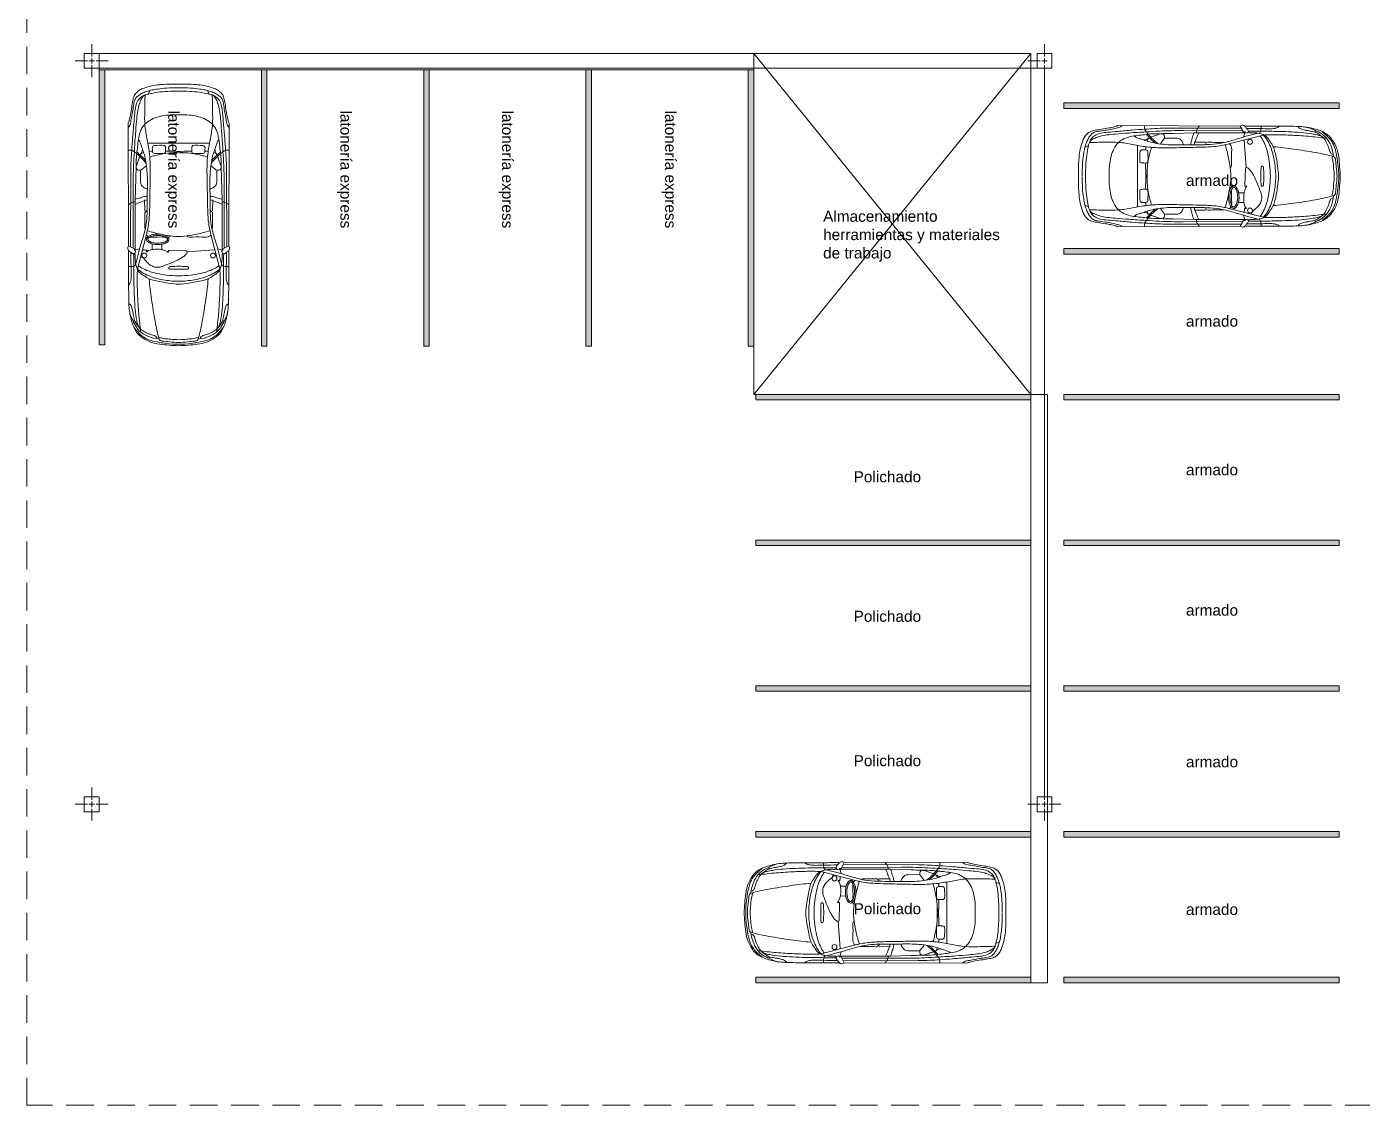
# Model space of a CAD drawing. Header units: millimetres. Extents: x 1010 to 1494, y -119 to 564.
# Drawn here: x 1337.44 to 1361.72, y 465.96 to 485.57 of the extents above; entities that cross this region are included whole.
import ezdxf

# ---------------------------------------------------------------- set-up
doc = ezdxf.new("R2010")
doc.units = ezdxf.units.MM
doc.linetypes.add('HIDDEN', pattern=[0.375, 0.25, -0.125])
doc.layers.get('0').update_dxf_attribs({"lineweight": 9})
for name, color, linetype, lineweight in [('10', 7, 'Continuous', 9), ('20', 6, 'Continuous', 9), ('80', 1, 'Continuous', 9), ('Estructura', 170, 'Continuous', 9), ('SAGTA Autos', 7, 'Continuous', 9)]:
    doc.layers.add(name, color=color, linetype=linetype, lineweight=lineweight)
doc.styles.add('Arial', font='arial.ttf')

# ---------------------------------------------------------------- blocks, each defined once
blk = doc.blocks.new('audi a4 planta')
at = {"layer": 'SAGTA Autos'}
for p, q in [((-1.246, 0.706), (-0.654, 0.552)), ((-0.926, 0.745), (-0.939, 0.759)), ((-0.939, 0.759), (-0.904, 0.759)), ((-0.926, 0.745), (-0.06, 0.745)), ((-0.904, 0.675), (-0.926, 0.745)), ((-0.904, 0.759), (-0.849, 0.859)), ((-0.882, 0.778), (0.131, 0.782)), ((-0.864, 0.826), (0.421, 0.822)), ((-0.849, 0.859), (1.253, 0.867)), ((-0.06, 0.745), (0.298, 0.734)), ((-0.92, 0.616), (-0.953, 0.147)), ((-0.252, 0.581), (-0.063, 0.584)), ((0.443, 0.653), (0.244, 0.652)), ((0.911, 0.528), (0.911, -0.03)), ((1.751, 0.525), (1.813, 0.497)), ((-0.938, 0.133), (-0.931, -0.154)), ((0.911, -0.528), (0.911, 0.03)), ((-0.824, -0.288), (-0.914, -0.286)), ((-0.818, -0.453), (-0.914, -0.453)), ((-1.246, -0.706), (-0.654, -0.552)), ((-0.904, -0.675), (-0.926, -0.745)), ((-0.252, -0.581), (-0.063, -0.584)), ((0.443, -0.653), (0.244, -0.652)), ((1.751, -0.525), (1.813, -0.497)), ((-0.926, -0.745), (-0.939, -0.759)), ((-0.939, -0.759), (-0.904, -0.759)), ((-0.926, -0.745), (-0.06, -0.745)), ((-0.904, -0.759), (-0.849, -0.859)), ((-0.882, -0.778), (0.131, -0.782)), ((-0.864, -0.826), (0.421, -0.822)), ((-0.849, -0.859), (1.253, -0.867)), ((-0.06, -0.745), (0.298, -0.734))]:
    blk.add_line(p, q, dxfattribs=at)
for centre in [(-1.017, 0.589), (-1.017, -0.589)]:
    blk.add_ellipse(centre, major_axis=(0, 0.0429), ratio=0.983266, start_param=4.712389, end_param=10.995574, dxfattribs=at)
for points, knots in [([(-2.564, 0), (-2.564, 0.054), (-2.548, 0.215), (-2.538, 0.436), (-2.443, 0.603), (-2.375, 0.696), (-2.29, 0.75), (-2.194, 0.793), (-2.081, 0.821), (-2.002, 0.842), (-1.959, 0.842)], [0, 0, 0, 0, 0.16039, 0.479033, 0.632967, 0.722015, 0.817474, 0.927562, 1.03733, 1.167094, 1.167094, 1.167094, 1.167094]), ([(-2.253, 0.764), (-2.281, 0.74), (-2.334, 0.696), (-2.415, 0.613), (-2.479, 0.488), (-2.504, 0.346), (-2.531, 0.181), (-2.539, 0.071), (-2.539, 0)], [0, 0, 0, 0, 0.1095129, 0.2035347, 0.3452507, 0.5161382, 0.6275464, 0.8383798, 0.8383798, 0.8383798, 0.8383798]), ([(-1.959, 0.842), (-2.018, 0.841), (-2.115, 0.791), (-2.243, 0.737), (-2.338, 0.648), (-2.417, 0.517), (-2.442, 0.402), (-2.45, 0.335)], [0, 0, 0, 0, 0.1772572, 0.3124951, 0.4151678, 0.5597243, 0.7575412, 0.7575412, 0.7575412, 0.7575412]), ([(-2.137, 0.783), (-2.135, 0.773), (-2.137, 0.752), (-2.164, 0.743), (-2.196, 0.721), (-2.236, 0.691), (-2.292, 0.651), (-2.327, 0.579), (-2.368, 0.503), (-2.38, 0.441), (-2.394, 0.406), (-2.407, 0.381), (-2.431, 0.371), (-2.445, 0.37)], [0, 0, 0, 0, 0.0304541, 0.0502818, 0.0786089, 0.1479133, 0.1986294, 0.2831705, 0.3780326, 0.4523267, 0.4667809, 0.4902599, 0.5347198, 0.5347198, 0.5347198, 0.5347198]), ([(-1.246, 0.706), (-1.336, 0.713), (-1.528, 0.711), (-1.823, 0.699), (-2.078, 0.68), (-2.231, 0.661), (-2.281, 0.655)], [0, 0, 0, 0, 0.269375, 0.574535, 0.885339, 1.036319, 1.036319, 1.036319, 1.036319]), ([(-2.24, 0.684), (-2.219, 0.698), (-2.163, 0.712), (-2.048, 0.733), (-1.884, 0.752), (-1.678, 0.762), (-1.447, 0.769), (-1.218, 0.771), (-1.059, 0.771), (-0.99, 0.772)], [0, 0, 0, 0, 0.076148, 0.165903, 0.355672, 0.569871, 0.782325, 1.050047, 1.257936, 1.257936, 1.257936, 1.257936]), ([(-1.841, 0.853), (-1.843, 0.842), (-1.869, 0.817), (-1.921, 0.798), (-1.99, 0.782), (-2.055, 0.774), (-2.109, 0.761), (-2.135, 0.754), (-2.147, 0.751)], [0, 0, 0, 0, 0.034703, 0.0959761, 0.1659336, 0.2471559, 0.2929944, 0.3295918, 0.3295918, 0.3295918, 0.3295918]), ([(-1.959, 0.842), (-1.922, 0.85), (-1.775, 0.856), (-1.524, 0.859), (-1.219, 0.857), (-1.022, 0.86), (-0.93, 0.86)], [0, 0, 0, 0, 0.114897, 0.437061, 0.754269, 1.029686, 1.029686, 1.029686, 1.029686]), ([(-1.52, 0.856), (-1.515, 0.844), (-1.483, 0.831), (-1.425, 0.814), (-1.326, 0.812), (-1.169, 0.818), (-1.042, 0.819), (-0.962, 0.819)], [0, 0, 0, 0, 0.0364992, 0.0923739, 0.1867837, 0.3273982, 0.5667068, 0.5667068, 0.5667068, 0.5667068]), ([(-1.009, 0.744), (-1.036, 0.744), (-1.091, 0.747), (-1.171, 0.735), (-1.245, 0.718), (-1.314, 0.672), (-1.362, 0.593), (-1.421, 0.512), (-1.459, 0.367), (-1.488, 0.199), (-1.507, 0.059), (-1.507, 0)], [0, 0, 0, 0, 0.082256, 0.165174, 0.241383, 0.30939, 0.405348, 0.511507, 0.603349, 0.843635, 1.017671, 1.017671, 1.017671, 1.017671]), ([(-1.246, 0.706), (-1.267, 0.682), (-1.316, 0.621), (-1.386, 0.477), (-1.44, 0.264), (-1.458, 0.092), (-1.458, 0)], [0, 0, 0, 0, 0.0947759, 0.2311242, 0.4700259, 0.7400315, 0.7400315, 0.7400315, 0.7400315]), ([(-1.191, 0.69), (-1.207, 0.672), (-1.242, 0.617), (-1.287, 0.512), (-1.331, 0.371), (-1.353, 0.196), (-1.367, 0.069), (-1.367, 0)], [0, 0, 0, 0, 0.0708922, 0.1925846, 0.3348457, 0.5072814, 0.7109928, 0.7109928, 0.7109928, 0.7109928]), ([(-1.207, 0.859), (-1.207, 0.839), (-1.204, 0.805), (-1.2, 0.757), (-1.18, 0.74), (-1.173, 0.734)], [0, 0, 0, 0, 1.462159, 2.651105, 3.386321, 3.386321, 3.386321, 3.386321]), ([(0.972, 0.69), (0.956, 0.677), (0.921, 0.653), (0.844, 0.638), (0.76, 0.6), (0.644, 0.572), (0.509, 0.549), (0.303, 0.531), (0.063, 0.54), (-0.167, 0.537), (-0.363, 0.543), (-0.563, 0.565), (-0.832, 0.653), (-1.036, 0.706), (-1.156, 0.737)], [0, 0, 0, 0, 0.05975, 0.126928, 0.230034, 0.336675, 0.482225, 0.641324, 0.954906, 1.203173, 1.330375, 1.542773, 1.802261, 2.175545, 2.175545, 2.175545, 2.175545]), ([(-0.99, 0.772), (-0.991, 0.765), (-0.99, 0.749), (-1.004, 0.745), (-1.009, 0.744)], [0, 0, 0, 0, 0.02274132, 0.03717479, 0.03717479, 0.03717479, 0.03717479]), ([(-0.849, 0.859), (-0.856, 0.864), (-0.881, 0.88), (-0.935, 0.868), (-0.958, 0.818), (-1.002, 0.779), (-0.97, 0.737), (-0.936, 0.735), (-0.926, 0.745)], [0, 0, 0, 0, 0.024864, 0.0846267, 0.1362471, 0.1900683, 0.2245199, 0.2681841, 0.2681841, 0.2681841, 0.2681841]), ([(-0.149, 0.862), (-0.139, 0.85), (-0.117, 0.825), (-0.103, 0.784), (-0.096, 0.756), (-0.096, 0.743)], [1.808086, 1.808086, 1.808086, 1.808086, 2.918874, 4.131288, 5.10151, 5.10151, 5.10151, 5.10151]), ([(-0.14, 0.745), (-0.122, 0.716), (-0.1, 0.646), (-0.068, 0.578), (-0.062, 0.538)], [0, 0, 0, 0, 0.1000351, 0.2184418, 0.2184418, 0.2184418, 0.2184418]), ([(-0.056, 0.745), (-0.043, 0.714), (-0.027, 0.654), (-0.004, 0.585), (-0.001, 0.547), (0, 0.538)], [0, 0, 0, 0, 2.528586, 4.711885, 5.408215, 5.408215, 5.408215, 5.408215]), ([(0.131, 0.782), (0.266, 0.782), (0.477, 0.778), (0.787, 0.757), (0.964, 0.75), (1.063, 0.739)], [0, 0, 0, 0, 0.4042759, 0.6333827, 0.9326252, 0.9326252, 0.9326252, 0.9326252]), ([(0.298, 0.734), (0.357, 0.734), (0.483, 0.727), (0.628, 0.729), (0.793, 0.711), (0.935, 0.697), (1.059, 0.676), (1.1, 0.66)], [0, 0, 0, 0, 0.1783018, 0.3787173, 0.431954, 0.6762374, 0.8077184, 0.8077184, 0.8077184, 0.8077184]), ([(0.421, 0.822), (0.487, 0.822), (0.608, 0.818), (0.804, 0.804), (1.011, 0.791), (1.224, 0.77), (1.404, 0.755), (1.54, 0.743), (1.64, 0.705), (1.708, 0.646), (1.737, 0.579), (1.778, 0.432), (1.798, 0.238), (1.804, 0.063), (1.804, 0)], [0, 0, 0, 0, 0.198873, 0.363323, 0.587433, 0.823543, 1.004622, 1.129816, 1.230113, 1.320655, 1.388577, 1.443334, 1.771447, 1.958652, 1.958652, 1.958652, 1.958652]), ([(0.684, 0.672), (0.663, 0.677), (0.612, 0.689), (0.55, 0.72), (0.489, 0.732), (0.447, 0.705), (0.446, 0.672), (0.446, 0.643), (0.47, 0.627), (0.489, 0.592), (0.515, 0.57), (0.52, 0.551)], [0, 0, 0, 0, 0.0655106, 0.1550445, 0.2094604, 0.2438604, 0.287164, 0.3001388, 0.3275984, 0.3616951, 0.4200969, 0.4200969, 0.4200969, 0.4200969]), ([(0.793, 0.866), (0.791, 0.846), (0.797, 0.805), (0.76, 0.758), (0.692, 0.671), (0.623, 0.603), (0.561, 0.559)], [0, 0, 0, 0, 0.0597371, 0.1139981, 0.1672498, 0.3938869, 0.3938869, 0.3938869, 0.3938869]), ([(0.755, 0.714), (0.739, 0.695), (0.693, 0.643), (0.643, 0.594), (0.608, 0.566)], [0, 0, 0, 0, 1.868162, 5.271297, 5.271297, 5.271297, 5.271297]), ([(1.063, 0.739), (1.139, 0.736), (1.262, 0.723), (1.428, 0.71), (1.548, 0.689), (1.648, 0.649), (1.727, 0.615), (1.737, 0.574)], [0, 0, 0, 0, 0.2277977, 0.3719478, 0.4996814, 0.5863441, 0.709615, 0.709615, 0.709615, 0.709615]), ([(1.181, 0.863), (1.185, 0.857), (1.2, 0.844), (1.248, 0.825), (1.331, 0.813), (1.439, 0.79), (1.544, 0.775), (1.632, 0.765), (1.695, 0.73), (1.738, 0.676), (1.776, 0.61), (1.801, 0.534), (1.826, 0.451), (1.834, 0.394), (1.838, 0.362)], [0, 0, 0, 0, 0.0219205, 0.0572122, 0.1522539, 0.2718866, 0.3894011, 0.4710097, 0.5346344, 0.5986698, 0.6733118, 0.758696, 0.8351341, 0.9293726, 0.9293726, 0.9293726, 0.9293726]), ([(1.253, 0.867), (1.269, 0.856), (1.319, 0.845), (1.409, 0.822), (1.521, 0.807), (1.63, 0.789), (1.717, 0.771), (1.78, 0.725), (1.826, 0.667), (1.864, 0.575), (1.894, 0.463), (1.912, 0.36), (1.915, 0.302), (1.915, 0.288)], [0, 0, 0, 0, 0.056668, 0.14946, 0.28161, 0.392935, 0.481686, 0.542967, 0.622845, 0.69797, 0.833643, 0.965665, 1.00577, 1.00577, 1.00577, 1.00577]), ([(-2.45, 0.335), (-2.349, 0.365), (-2.121, 0.412), (-1.776, 0.465), (-1.534, 0.497), (-1.417, 0.505)], [0, 0, 0, 0, 0.317374, 0.69576, 1.04714, 1.04714, 1.04714, 1.04714]), ([(-0.665, 0.553), (-0.675, 0.547), (-0.693, 0.524), (-0.707, 0.472), (-0.696, 0.36), (-0.7, 0.259), (-0.701, 0.165), (-0.687, 0.149), (-0.679, 0.142)], [0, 0, 0, 0, 0.842998, 2.122875, 3.997599, 9.174838, 10.012722, 10.751336, 10.751336, 10.751336, 10.751336]), ([(-0.594, 0.534), (-0.603, 0.496), (-0.637, 0.386), (-0.673, 0.205), (-0.69, 0.06), (-0.69, -0.009)], [0, 0, 0, 0, 0.1139079, 0.3411539, 0.543502, 0.543502, 0.543502, 0.543502]), ([(-0.654, 0.552), (-0.63, 0.545), (-0.568, 0.534), (-0.469, 0.512), (-0.352, 0.504), (-0.145, 0.494), (0.141, 0.493), (0.469, 0.481), (0.752, 0.498), (0.995, 0.543), (1.225, 0.588), (1.465, 0.58), (1.632, 0.582), (1.729, 0.575), (1.737, 0.574)], [0, 0, 0, 0, 0.073325, 0.188896, 0.303039, 0.425821, 0.811242, 1.159737, 1.41058, 1.660623, 1.899627, 2.11145, 2.377727, 2.401703, 2.401703, 2.401703, 2.401703]), ([(-0.567, 0.577), (-0.524, 0.581), (-0.437, 0.578), (-0.344, 0.581), (-0.277, 0.584), (-0.258, 0.561), (-0.251, 0.547), (-0.248, 0.54)], [0, 0, 0, 0, 3.267856, 6.568708, 7.399663, 8.099385, 8.621705, 8.621705, 8.621705, 8.621705]), ([(0.244, 0.652), (0.228, 0.652), (0.188, 0.646), (0.147, 0.599), (0.126, 0.558), (0.127, 0.536)], [0, 0, 0, 0, 0.0486628, 0.1144515, 0.1777721, 0.1777721, 0.1777721, 0.1777721]), ([(0.668, 0.495), (0.677, 0.483), (0.689, 0.442), (0.708, 0.367), (0.734, 0.255), (0.747, 0.101), (0.747, -0.015), (0.748, -0.079)], [0, 0, 0, 0, 0.0451009, 0.1211996, 0.2308505, 0.385263, 0.5739042, 0.5739042, 0.5739042, 0.5739042]), ([(0.712, 0.659), (0.724, 0.655), (0.736, 0.631), (0.745, 0.609), (0.748, 0.599)], [0, 0, 0, 0, 0.983949, 1.771691, 1.771691, 1.771691, 1.771691]), ([(0.808, 0.622), (0.791, 0.623), (0.752, 0.621), (0.728, 0.652), (0.712, 0.659)], [0, 0, 0, 0, 0.0535488, 0.1060573, 0.1060573, 0.1060573, 0.1060573]), ([(1.1, 0.66), (1.123, 0.653), (1.171, 0.629), (1.253, 0.571), (1.32, 0.47), (1.361, 0.367), (1.373, 0.304), (1.377, 0.284)], [0, 0, 0, 0, 0.0720749, 0.1581284, 0.2958089, 0.4262456, 0.4842292, 0.4842292, 0.4842292, 0.4842292]), ([(-2.45, 0.335), (-2.461, 0.334), (-2.48, 0.314), (-2.487, 0.249), (-2.496, 0.144), (-2.51, 0.052), (-2.51, 0)], [0, 0, 0, 0, 0.0314754, 0.0702057, 0.1915753, 0.3439346, 0.3439346, 0.3439346, 0.3439346]), ([(-2.428, 0.34), (-2.425, 0.338), (-2.425, 0.32), (-2.431, 0.295), (-2.445, 0.238), (-2.448, 0.186), (-2.455, 0.101), (-2.461, 0.047), (-2.461, 0)], [0, 0, 0, 0, 0.0114788, 0.0403472, 0.0875838, 0.1755608, 0.1991501, 0.3369659, 0.3369659, 0.3369659, 0.3369659]), ([(0.731, 0.301), (0.731, 0.334), (0.736, 0.376), (0.734, 0.43), (0.762, 0.456), (0.8, 0.447), (0.835, 0.456), (0.858, 0.442), (0.867, 0.425), (0.875, 0.361), (0.876, 0.301), (0.871, 0.239), (0.855, 0.229), (0.832, 0.225), (0.799, 0.227), (0.767, 0.223), (0.735, 0.234), (0.733, 0.267), (0.731, 0.288), (0.731, 0.301)], [0, 0, 0, 0, 0.0969044, 0.1295913, 0.1506192, 0.1985921, 0.2360698, 0.2557908, 0.2719711, 0.2929882, 0.44406, 0.4519132, 0.4720918, 0.4918599, 0.5228758, 0.5707096, 0.5892096, 0.6145759, 0.654681, 0.654681, 0.654681, 0.654681]), ([(1.377, 0.284), (1.386, 0.238), (1.4, 0.143), (1.397, 0.048), (1.396, 0)], [0, 0, 0, 0, 0.140379, 0.2808468, 0.2808468, 0.2808468, 0.2808468]), ([(1.838, 0.362), (1.848, 0.312), (1.858, 0.192), (1.86, 0.073), (1.86, 0.005)], [0, 0, 0, 0, 0.1502861, 0.3522699, 0.3522699, 0.3522699, 0.3522699]), ([(-2.564, 0), (-2.564, -0.054), (-2.548, -0.215), (-2.538, -0.436), (-2.443, -0.603), (-2.375, -0.696), (-2.29, -0.75), (-2.194, -0.793), (-2.081, -0.821), (-2.002, -0.842), (-1.959, -0.842)], [0, 0, 0, 0, 0.16039, 0.479033, 0.632967, 0.722015, 0.817474, 0.927562, 1.03733, 1.167094, 1.167094, 1.167094, 1.167094]), ([(-2.253, -0.764), (-2.281, -0.74), (-2.334, -0.696), (-2.415, -0.613), (-2.479, -0.488), (-2.504, -0.346), (-2.531, -0.181), (-2.539, -0.071), (-2.539, 0)], [0, 0, 0, 0, 0.1095129, 0.2035347, 0.3452507, 0.5161382, 0.6275464, 0.8383798, 0.8383798, 0.8383798, 0.8383798]), ([(-2.45, -0.335), (-2.461, -0.334), (-2.48, -0.314), (-2.487, -0.249), (-2.496, -0.144), (-2.51, -0.052), (-2.51, 0)], [0, 0, 0, 0, 0.0314754, 0.0702057, 0.1915753, 0.3439346, 0.3439346, 0.3439346, 0.3439346]), ([(-2.428, -0.34), (-2.425, -0.338), (-2.425, -0.32), (-2.431, -0.295), (-2.445, -0.238), (-2.448, -0.186), (-2.455, -0.101), (-2.461, -0.047), (-2.461, 0)], [0, 0, 0, 0, 0.0114788, 0.0403472, 0.0875838, 0.1755608, 0.1991501, 0.3369659, 0.3369659, 0.3369659, 0.3369659]), ([(-1.009, -0.744), (-1.036, -0.744), (-1.091, -0.747), (-1.171, -0.735), (-1.245, -0.718), (-1.314, -0.672), (-1.362, -0.593), (-1.421, -0.512), (-1.459, -0.367), (-1.488, -0.199), (-1.507, -0.059), (-1.507, 0)], [0, 0, 0, 0, 0.082256, 0.165174, 0.241383, 0.30939, 0.405348, 0.511507, 0.603349, 0.843635, 1.017671, 1.017671, 1.017671, 1.017671]), ([(-1.246, -0.706), (-1.267, -0.682), (-1.316, -0.621), (-1.386, -0.477), (-1.44, -0.264), (-1.458, -0.092), (-1.458, 0)], [0, 0, 0, 0, 0.0947759, 0.2311242, 0.4700259, 0.7400315, 0.7400315, 0.7400315, 0.7400315]), ([(-1.191, -0.69), (-1.207, -0.672), (-1.242, -0.617), (-1.287, -0.512), (-1.331, -0.371), (-1.353, -0.196), (-1.367, -0.069), (-1.367, 0)], [0, 0, 0, 0, 0.0708922, 0.1925846, 0.3348457, 0.5072814, 0.7109928, 0.7109928, 0.7109928, 0.7109928]), ([(-1.253, 0), (-1.253, 0.029), (-1.255, 0.078), (-1.249, 0.129), (-1.25, 0.166), (-1.232, 0.172), (-1.218, 0.171), (-1.207, 0.155), (-1.205, 0.097), (-1.202, 0.044), (-1.201, 0)], [0, 0, 0, 0, 0.0857277, 0.1381048, 0.1641986, 0.1769751, 0.1890325, 0.2028129, 0.2286049, 0.3592554, 0.3592554, 0.3592554, 0.3592554]), ([(-1.253, 0), (-1.253, -0.029), (-1.255, -0.078), (-1.249, -0.129), (-1.25, -0.166), (-1.232, -0.172), (-1.218, -0.171), (-1.207, -0.155), (-1.205, -0.097), (-1.202, -0.044), (-1.201, 0)], [0, 0, 0, 0, 0.0857277, 0.1381048, 0.1641986, 0.1769751, 0.1890325, 0.2028129, 0.2286049, 0.3592554, 0.3592554, 0.3592554, 0.3592554]), ([(-0.938, 0.133), (-0.94, 0.14), (-0.961, 0.156), (-1.005, 0.122), (-1.041, 0.078), (-1.084, 0.005), (-1.133, -0.099), (-1.178, -0.215), (-1.22, -0.322), (-1.221, -0.412), (-1.184, -0.486), (-1.136, -0.543), (-1.084, -0.579), (-1.054, -0.616), (-1.039, -0.641), (-1.036, -0.651)], [0, 0, 0, 0, 0.527288, 1.647451, 3.487558, 5.099073, 7.968657, 12.238313, 14.475187, 16.613757, 18.744202, 20.639343, 22.223389, 23.452731, 24.286529, 24.286529, 24.286529, 24.286529]), ([(0.421, -0.822), (0.487, -0.822), (0.608, -0.818), (0.804, -0.804), (1.011, -0.791), (1.224, -0.77), (1.404, -0.755), (1.54, -0.743), (1.64, -0.705), (1.708, -0.646), (1.737, -0.579), (1.778, -0.432), (1.798, -0.238), (1.804, -0.063), (1.804, 0)], [0, 0, 0, 0, 0.198873, 0.363323, 0.587433, 0.823543, 1.004622, 1.129816, 1.230113, 1.320655, 1.388577, 1.443334, 1.771447, 1.958652, 1.958652, 1.958652, 1.958652]), ([(0.668, -0.495), (0.677, -0.483), (0.689, -0.442), (0.708, -0.367), (0.734, -0.255), (0.747, -0.101), (0.747, 0.015), (0.748, 0.079)], [0, 0, 0, 0, 0.0451009, 0.1211996, 0.2308505, 0.385263, 0.5739042, 0.5739042, 0.5739042, 0.5739042]), ([(0.775, 0.226), (0.775, 0.221), (0.773, 0.137), (0.769, 0.053), (0.766, -0.027)], [11.235438, 11.235438, 11.235438, 11.235438, 11.552536, 17.586883, 17.586883, 17.586883, 17.586883]), ([(0.775, -0.226), (0.775, -0.221), (0.773, -0.137), (0.769, -0.053), (0.766, 0.027)], [11.235438, 11.235438, 11.235438, 11.235438, 11.552536, 17.586883, 17.586883, 17.586883, 17.586883]), ([(1.377, -0.284), (1.386, -0.238), (1.4, -0.143), (1.397, -0.048), (1.396, 0)], [0, 0, 0, 0, 0.140379, 0.2808468, 0.2808468, 0.2808468, 0.2808468]), ([(-0.925, -0.547), (-0.929, -0.55), (-0.935, -0.555), (-0.951, -0.558), (-0.952, -0.549), (-0.951, -0.543), (-0.945, -0.536), (-0.935, -0.528), (-0.926, -0.507), (-0.915, -0.469), (-0.908, -0.4), (-0.908, -0.33), (-0.919, -0.263), (-0.941, -0.222), (-0.949, -0.189), (-0.965, -0.182), (-0.96, -0.177), (-0.954, -0.174), (-0.945, -0.174), (-0.938, -0.172), (-0.926, -0.175), (-0.931, -0.16), (-0.931, -0.154)], [0, 0, 0, 0, 0.0138597, 0.0278304, 0.0329137, 0.0379971, 0.0465756, 0.0592704, 0.0762214, 0.1105991, 0.1789801, 0.2766959, 0.3173629, 0.3800771, 0.4110544, 0.4160421, 0.4210284, 0.4277212, 0.4387433, 0.4448131, 0.4508005, 0.4694463, 0.4694463, 0.4694463, 0.4694463]), ([(-0.824, -0.288), (-0.826, -0.302), (-0.814, -0.229), (-0.797, -0.209), (-0.772, -0.173), (-0.742, -0.164), (-0.711, -0.169), (-0.69, -0.205), (-0.659, -0.251), (-0.648, -0.316), (-0.649, -0.389), (-0.658, -0.456), (-0.679, -0.511), (-0.705, -0.544), (-0.732, -0.555), (-0.753, -0.551), (-0.772, -0.544), (-0.786, -0.523), (-0.811, -0.487), (-0.826, -0.408), (-0.835, -0.376), (-0.821, -0.276), (-0.824, -0.288)], [0, 0, 0, 0, 0.03969, 0.089634, 0.13125, 0.1542862, 0.1797268, 0.2207266, 0.2680991, 0.3447665, 0.4095645, 0.4843001, 0.541515, 0.5817687, 0.6060665, 0.6262474, 0.6436722, 0.6634686, 0.6988791, 0.7758465, 0.8696394, 0.907731, 0.907731, 0.907731, 0.907731]), ([(-0.799, -0.286), (-0.798, -0.283), (-0.797, -0.278), (-0.795, -0.268), (-0.794, -0.262), (-0.79, -0.247), (-0.788, -0.24), (-0.784, -0.231), (-0.782, -0.228), (-0.778, -0.223), (-0.777, -0.221), (-0.771, -0.213), (-0.766, -0.207), (-0.76, -0.2), (-0.757, -0.197), (-0.753, -0.194), (-0.751, -0.193), (-0.747, -0.191), (-0.745, -0.191), (-0.739, -0.19), (-0.736, -0.19), (-0.731, -0.191), (-0.73, -0.192), (-0.728, -0.193), (-0.726, -0.195), (-0.721, -0.2), (-0.719, -0.203), (-0.714, -0.212), (-0.71, -0.217), (-0.705, -0.226), (-0.702, -0.231), (-0.696, -0.241), (-0.692, -0.246), (-0.687, -0.258), (-0.685, -0.264), (-0.681, -0.276), (-0.679, -0.283), (-0.676, -0.303), (-0.674, -0.317), (-0.673, -0.346), (-0.673, -0.36), (-0.675, -0.403), (-0.679, -0.432), (-0.69, -0.469), (-0.693, -0.48), (-0.7, -0.495), (-0.703, -0.5), (-0.709, -0.51), (-0.713, -0.514), (-0.719, -0.521), (-0.722, -0.523), (-0.728, -0.527), (-0.731, -0.528), (-0.735, -0.529), (-0.736, -0.529), (-0.739, -0.529), (-0.741, -0.528), (-0.746, -0.527), (-0.749, -0.526), (-0.753, -0.525), (-0.754, -0.524), (-0.756, -0.523), (-0.756, -0.523), (-0.757, -0.522), (-0.757, -0.522), (-0.759, -0.519), (-0.761, -0.517), (-0.764, -0.512), (-0.766, -0.51), (-0.769, -0.505), (-0.77, -0.503), (-0.775, -0.496), (-0.777, -0.492), (-0.781, -0.484), (-0.783, -0.48), (-0.787, -0.47), (-0.789, -0.465), (-0.793, -0.45), (-0.796, -0.439), (-0.799, -0.423), (-0.8, -0.417), (-0.802, -0.407), (-0.803, -0.402), (-0.806, -0.389), (-0.807, -0.381), (-0.806, -0.363), (-0.806, -0.357), (-0.805, -0.345), (-0.805, -0.339), (-0.803, -0.319), (-0.801, -0.303), (-0.799, -0.292), (-0.799, -0.29), (-0.799, -0.288), (-0.799, -0.288), (-0.799, -0.287), (-0.799, -0.287), (-0.799, -0.286)], [0.497033, 0.497033, 0.497033, 0.497033, 0.723444, 0.723444, 0.974636, 0.974636, 1.50964, 1.50964, 2.044645, 2.044645, 2.271061, 2.271061, 2.862376, 2.862376, 3.217654, 3.217654, 3.537253, 3.537253, 3.856852, 3.856852, 4.368613, 4.368613, 4.584627, 4.584627, 4.99269, 4.99269, 5.400753, 5.400753, 5.808816, 5.808816, 6.216879, 6.216879, 6.778716, 6.778716, 7.350371, 7.350371, 7.922025, 7.922025, 9.065335, 9.065335, 10.208644, 10.208644, 12.495263, 12.495263, 13.409896, 13.409896, 13.929088, 13.929088, 14.44828, 14.44828, 14.909885, 14.909885, 15.371489, 15.371489, 15.62524, 15.62524, 15.87899, 15.87899, 16.120875, 16.120875, 16.36276, 16.36276, 16.51635, 16.51635, 16.669941, 16.669941, 16.921521, 16.921521, 17.136676, 17.136676, 17.351831, 17.351831, 17.782142, 17.782142, 18.204974, 18.204974, 18.627807, 18.627807, 19.473473, 19.473473, 19.978923, 19.978923, 20.484372, 20.484372, 21.475119, 21.475119, 21.859144, 21.859144, 22.162884, 22.162884, 22.770362, 22.770362, 22.900493, 22.900493, 22.951221, 22.951221, 22.964298, 22.964298, 22.964298, 22.964298]), ([(-0.7, -0.188), (-0.7, -0.18), (-0.699, -0.162), (-0.687, -0.149), (-0.679, -0.142)], [9.436432, 9.436432, 9.436432, 9.436432, 10.012722, 10.751336, 10.751336, 10.751336, 10.751336]), ([(-0.594, -0.534), (-0.603, -0.496), (-0.637, -0.386), (-0.671, -0.211), (-0.69, -0.072), (-0.69, -0.009)], [0, 0, 0, 0, 0.1139079, 0.3411539, 0.5260188, 0.5260188, 0.5260188, 0.5260188]), ([(0.731, -0.301), (0.731, -0.334), (0.736, -0.376), (0.734, -0.43), (0.762, -0.456), (0.8, -0.447), (0.835, -0.456), (0.858, -0.442), (0.867, -0.425), (0.875, -0.361), (0.876, -0.301), (0.871, -0.239), (0.855, -0.229), (0.832, -0.225), (0.799, -0.227), (0.767, -0.223), (0.735, -0.234), (0.733, -0.267), (0.731, -0.288), (0.731, -0.301)], [0, 0, 0, 0, 0.0969044, 0.1295913, 0.1506192, 0.1985921, 0.2360698, 0.2557908, 0.2719711, 0.2929882, 0.44406, 0.4519132, 0.4720918, 0.4918599, 0.5228758, 0.5707096, 0.5892096, 0.6145759, 0.654681, 0.654681, 0.654681, 0.654681]), ([(1.838, -0.362), (1.848, -0.312), (1.858, -0.192), (1.86, -0.073), (1.86, -0.005)], [0, 0, 0, 0, 0.1502861, 0.3522699, 0.3522699, 0.3522699, 0.3522699]), ([(-1.959, -0.842), (-2.018, -0.841), (-2.115, -0.791), (-2.243, -0.737), (-2.338, -0.648), (-2.417, -0.517), (-2.442, -0.402), (-2.45, -0.335)], [0, 0, 0, 0, 0.1772572, 0.3124951, 0.4151678, 0.5597243, 0.7575412, 0.7575412, 0.7575412, 0.7575412]), ([(-2.45, -0.335), (-2.349, -0.365), (-2.121, -0.412), (-1.776, -0.465), (-1.534, -0.497), (-1.417, -0.505)], [0, 0, 0, 0, 0.317374, 0.69576, 1.04714, 1.04714, 1.04714, 1.04714]), ([(-2.137, -0.783), (-2.135, -0.773), (-2.137, -0.752), (-2.164, -0.743), (-2.196, -0.721), (-2.236, -0.691), (-2.292, -0.651), (-2.327, -0.579), (-2.368, -0.503), (-2.38, -0.441), (-2.394, -0.406), (-2.407, -0.381), (-2.431, -0.371), (-2.445, -0.37)], [0, 0, 0, 0, 0.0304541, 0.0502818, 0.0786089, 0.1479133, 0.1986294, 0.2831705, 0.3780326, 0.4523267, 0.4667809, 0.4902599, 0.5347198, 0.5347198, 0.5347198, 0.5347198]), ([(-0.7, -0.494), (-0.701, -0.489), (-0.706, -0.46), (-0.697, -0.372), (-0.699, -0.292), (-0.7, -0.234)], [1.749253, 1.749253, 1.749253, 1.749253, 2.122875, 3.997599, 8.307432, 8.307432, 8.307432, 8.307432]), ([(1.1, -0.66), (1.123, -0.653), (1.171, -0.629), (1.253, -0.571), (1.32, -0.47), (1.361, -0.367), (1.373, -0.304), (1.377, -0.284)], [0, 0, 0, 0, 0.0720749, 0.1581284, 0.2958089, 0.4262456, 0.4842292, 0.4842292, 0.4842292, 0.4842292]), ([(1.181, -0.863), (1.185, -0.857), (1.2, -0.844), (1.248, -0.825), (1.331, -0.813), (1.439, -0.79), (1.544, -0.775), (1.632, -0.765), (1.695, -0.73), (1.738, -0.676), (1.776, -0.61), (1.801, -0.534), (1.826, -0.451), (1.834, -0.394), (1.838, -0.362)], [0, 0, 0, 0, 0.0219205, 0.0572122, 0.1522539, 0.2718866, 0.3894011, 0.4710097, 0.5346344, 0.5986698, 0.6733118, 0.758696, 0.8351341, 0.9293726, 0.9293726, 0.9293726, 0.9293726]), ([(1.253, -0.867), (1.269, -0.856), (1.319, -0.845), (1.409, -0.822), (1.521, -0.807), (1.63, -0.789), (1.717, -0.771), (1.78, -0.725), (1.826, -0.667), (1.864, -0.575), (1.894, -0.463), (1.912, -0.36), (1.915, -0.302), (1.915, -0.288)], [0, 0, 0, 0, 0.056668, 0.14946, 0.28161, 0.392935, 0.481686, 0.542967, 0.622845, 0.69797, 0.833643, 0.965665, 1.00577, 1.00577, 1.00577, 1.00577]), ([(-1.246, -0.706), (-1.336, -0.713), (-1.528, -0.711), (-1.823, -0.699), (-2.078, -0.68), (-2.231, -0.661), (-2.281, -0.655)], [0, 0, 0, 0, 0.269375, 0.574535, 0.885339, 1.036319, 1.036319, 1.036319, 1.036319]), ([(-2.24, -0.684), (-2.219, -0.698), (-2.163, -0.712), (-2.048, -0.733), (-1.884, -0.752), (-1.678, -0.762), (-1.447, -0.769), (-1.218, -0.771), (-1.059, -0.771), (-0.99, -0.772)], [0, 0, 0, 0, 0.076148, 0.165903, 0.355672, 0.569871, 0.782325, 1.050047, 1.257936, 1.257936, 1.257936, 1.257936]), ([(0.972, -0.69), (0.956, -0.677), (0.921, -0.653), (0.844, -0.638), (0.76, -0.6), (0.644, -0.572), (0.509, -0.549), (0.303, -0.531), (0.063, -0.54), (-0.167, -0.537), (-0.363, -0.543), (-0.563, -0.565), (-0.832, -0.653), (-1.036, -0.706), (-1.156, -0.737)], [0, 0, 0, 0, 0.05975, 0.126928, 0.230034, 0.336675, 0.482225, 0.641324, 0.954906, 1.203173, 1.330375, 1.542773, 1.802261, 2.175545, 2.175545, 2.175545, 2.175545]), ([(-0.665, -0.553), (-0.675, -0.547), (-0.683, -0.537), (-0.689, -0.525), (-0.69, -0.524)], [0, 0, 0, 0, 0.8429982, 0.9626806, 0.9626806, 0.9626806, 0.9626806]), ([(-0.654, -0.552), (-0.63, -0.545), (-0.568, -0.534), (-0.469, -0.512), (-0.352, -0.504), (-0.145, -0.494), (0.141, -0.493), (0.469, -0.481), (0.752, -0.498), (0.995, -0.543), (1.225, -0.588), (1.465, -0.58), (1.632, -0.582), (1.729, -0.575), (1.737, -0.574)], [0, 0, 0, 0, 0.073325, 0.188896, 0.303039, 0.425821, 0.811242, 1.159737, 1.41058, 1.660623, 1.899627, 2.11145, 2.377727, 2.401703, 2.401703, 2.401703, 2.401703]), ([(-0.567, -0.577), (-0.524, -0.581), (-0.437, -0.578), (-0.344, -0.581), (-0.277, -0.584), (-0.258, -0.561), (-0.251, -0.547), (-0.248, -0.54)], [0, 0, 0, 0, 3.267856, 6.568708, 7.399663, 8.099385, 8.621705, 8.621705, 8.621705, 8.621705]), ([(-0.14, -0.745), (-0.122, -0.716), (-0.1, -0.646), (-0.068, -0.578), (-0.062, -0.538)], [0, 0, 0, 0, 0.1000351, 0.2184418, 0.2184418, 0.2184418, 0.2184418]), ([(-0.056, -0.745), (-0.043, -0.714), (-0.027, -0.654), (-0.004, -0.585), (-0.001, -0.547), (0, -0.538)], [0, 0, 0, 0, 2.528586, 4.711885, 5.408215, 5.408215, 5.408215, 5.408215]), ([(0.244, -0.652), (0.228, -0.652), (0.188, -0.646), (0.147, -0.599), (0.126, -0.558), (0.127, -0.536)], [0, 0, 0, 0, 0.0486628, 0.1144515, 0.1777721, 0.1777721, 0.1777721, 0.1777721]), ([(0.298, -0.734), (0.357, -0.734), (0.483, -0.727), (0.628, -0.729), (0.793, -0.711), (0.935, -0.697), (1.059, -0.676), (1.1, -0.66)], [0, 0, 0, 0, 0.1783018, 0.3787173, 0.431954, 0.6762374, 0.8077184, 0.8077184, 0.8077184, 0.8077184]), ([(0.684, -0.672), (0.663, -0.677), (0.612, -0.689), (0.55, -0.72), (0.489, -0.732), (0.447, -0.705), (0.446, -0.672), (0.446, -0.643), (0.47, -0.627), (0.489, -0.592), (0.515, -0.57), (0.52, -0.551)], [0, 0, 0, 0, 0.0655106, 0.1550445, 0.2094604, 0.2438604, 0.287164, 0.3001388, 0.3275984, 0.3616951, 0.4200969, 0.4200969, 0.4200969, 0.4200969]), ([(0.793, -0.866), (0.791, -0.846), (0.797, -0.805), (0.76, -0.758), (0.692, -0.671), (0.623, -0.603), (0.561, -0.559)], [0, 0, 0, 0, 0.0597371, 0.1139981, 0.1672498, 0.3938869, 0.3938869, 0.3938869, 0.3938869]), ([(0.755, -0.714), (0.739, -0.695), (0.693, -0.643), (0.643, -0.594), (0.608, -0.566)], [0, 0, 0, 0, 1.868162, 5.271297, 5.271297, 5.271297, 5.271297]), ([(0.712, -0.659), (0.724, -0.655), (0.736, -0.631), (0.745, -0.609), (0.748, -0.599)], [0, 0, 0, 0, 0.983949, 1.771691, 1.771691, 1.771691, 1.771691]), ([(0.808, -0.622), (0.791, -0.623), (0.752, -0.621), (0.728, -0.652), (0.712, -0.659)], [0, 0, 0, 0, 0.0535488, 0.1060573, 0.1060573, 0.1060573, 0.1060573]), ([(1.063, -0.739), (1.139, -0.736), (1.262, -0.723), (1.428, -0.71), (1.548, -0.689), (1.648, -0.649), (1.727, -0.615), (1.737, -0.574)], [0, 0, 0, 0, 0.2277977, 0.3719478, 0.4996814, 0.5863441, 0.709615, 0.709615, 0.709615, 0.709615]), ([(-1.841, -0.853), (-1.843, -0.842), (-1.869, -0.817), (-1.921, -0.798), (-1.99, -0.782), (-2.055, -0.774), (-2.109, -0.761), (-2.135, -0.754), (-2.147, -0.751)], [0, 0, 0, 0, 0.034703, 0.0959761, 0.1659336, 0.2471559, 0.2929944, 0.3295918, 0.3295918, 0.3295918, 0.3295918]), ([(-1.959, -0.842), (-1.922, -0.85), (-1.775, -0.856), (-1.524, -0.859), (-1.219, -0.857), (-1.022, -0.86), (-0.93, -0.86)], [0, 0, 0, 0, 0.114897, 0.437061, 0.754269, 1.029686, 1.029686, 1.029686, 1.029686]), ([(-1.52, -0.856), (-1.515, -0.844), (-1.483, -0.831), (-1.425, -0.814), (-1.326, -0.812), (-1.169, -0.818), (-1.042, -0.819), (-0.962, -0.819)], [0, 0, 0, 0, 0.0364992, 0.0923739, 0.1867837, 0.3273982, 0.5667068, 0.5667068, 0.5667068, 0.5667068]), ([(-1.207, -0.859), (-1.207, -0.839), (-1.204, -0.805), (-1.2, -0.757), (-1.18, -0.74), (-1.173, -0.734)], [0, 0, 0, 0, 1.462159, 2.651105, 3.386321, 3.386321, 3.386321, 3.386321]), ([(-0.99, -0.772), (-0.991, -0.765), (-0.99, -0.749), (-1.004, -0.745), (-1.009, -0.744)], [0, 0, 0, 0, 0.02274132, 0.03717479, 0.03717479, 0.03717479, 0.03717479]), ([(-0.849, -0.859), (-0.856, -0.864), (-0.881, -0.88), (-0.935, -0.868), (-0.958, -0.818), (-1.002, -0.779), (-0.97, -0.737), (-0.936, -0.735), (-0.926, -0.745)], [0, 0, 0, 0, 0.024864, 0.0846267, 0.1362471, 0.1900683, 0.2245199, 0.2681841, 0.2681841, 0.2681841, 0.2681841]), ([(-0.149, -0.862), (-0.139, -0.85), (-0.117, -0.825), (-0.103, -0.784), (-0.096, -0.756), (-0.096, -0.743)], [1.808086, 1.808086, 1.808086, 1.808086, 2.918874, 4.131288, 5.10151, 5.10151, 5.10151, 5.10151]), ([(0.131, -0.782), (0.266, -0.782), (0.477, -0.778), (0.787, -0.757), (0.964, -0.75), (1.063, -0.739)], [0, 0, 0, 0, 0.4042759, 0.6333827, 0.9326252, 0.9326252, 0.9326252, 0.9326252])]:
    blk.add_open_spline(points, degree=3, knots=knots, dxfattribs=at)
for points in [[(-2.281, 0.655), (-2.296, 0.651), (-2.312, 0.654), (-2.328, 0.655)], [(0.768, 0.505), (0.77, 0.487), (0.772, 0.469), (0.773, 0.451)], [(1.915, 0.288), (1.927, 0.193), (1.924, 0.096), (1.924, 0)], [(1.915, -0.288), (1.927, -0.193), (1.924, -0.096), (1.924, 0)], [(0.768, -0.505), (0.77, -0.487), (0.772, -0.469), (0.773, -0.451)], [(-2.281, -0.655), (-2.296, -0.651), (-2.312, -0.654), (-2.328, -0.655)], [(-0.918, -0.62), (-0.916, -0.596), (-0.924, -0.572), (-0.925, -0.547)]]:
    blk.add_open_spline(points, degree=3, dxfattribs=at)

msp = doc.modelspace()

# ---------------------------------------------------------------- hatches: boundary and pattern name
at = {"true_color": 0xf1eb1f}
h = msp.add_hatch(color=2, dxfattribs=at)
h.dxf.hatch_style = 1
h.paths.add_polyline_path([(1338.75667, 479.78718), (1338.75667, 484.78718), (1338.85667, 484.78718), (1338.85667, 479.78718)])
h = msp.add_hatch(color=2, dxfattribs=at)
h.dxf.hatch_style = 1
h.paths.add_polyline_path([(1341.70591, 479.76107), (1341.70591, 484.78718), (1341.80591, 484.78718), (1341.80591, 479.76107)])
h = msp.add_hatch(color=2, dxfattribs=at)
h.dxf.hatch_style = 1
h.paths.add_polyline_path([(1344.65591, 479.76107), (1344.65591, 484.78718), (1344.75591, 484.78718), (1344.75591, 479.76107)])
h = msp.add_hatch(color=2, dxfattribs=at)
h.dxf.hatch_style = 1
h.paths.add_polyline_path([(1347.60591, 479.76107), (1347.60591, 484.78718), (1347.70591, 484.78718), (1347.70591, 479.76107)])
h = msp.add_hatch(color=2, dxfattribs=at)
h.dxf.hatch_style = 1
h.paths.add_polyline_path([(1350.55667, 479.76107), (1350.55667, 484.78718), (1350.65667, 484.78718), (1350.65667, 479.76107)])
h = msp.add_hatch(color=2, dxfattribs=at)
h.dxf.hatch_style = 1
h.paths.add_polyline_path([(1356.29622, 484.08718), (1361.29622, 484.08718), (1361.29622, 484.18718), (1356.29622, 484.18718)])
h = msp.add_hatch(color=2, dxfattribs=at)
h.dxf.hatch_style = 1
h.paths.add_polyline_path([(1356.29622, 481.43718), (1361.29622, 481.43718), (1361.29622, 481.53718), (1356.29622, 481.53718)])
h = msp.add_hatch(color=2, dxfattribs=at)
h.dxf.hatch_style = 1
h.paths.add_polyline_path([(1355.69622, 478.78718), (1350.69622, 478.78718), (1350.69622, 478.88718), (1355.69622, 478.88718)])
h = msp.add_hatch(color=2, dxfattribs=at)
h.dxf.hatch_style = 1
h.paths.add_polyline_path([(1356.29622, 478.78718), (1361.29622, 478.78718), (1361.29622, 478.88718), (1356.29622, 478.88718)])
h = msp.add_hatch(color=2, dxfattribs=at)
h.dxf.hatch_style = 1
h.paths.add_polyline_path([(1355.69622, 476.13718), (1350.69622, 476.13718), (1350.69622, 476.23718), (1355.69622, 476.23718)])
h = msp.add_hatch(color=2, dxfattribs=at)
h.dxf.hatch_style = 1
h.paths.add_polyline_path([(1356.29622, 476.13718), (1361.29622, 476.13718), (1361.29622, 476.23718), (1356.29622, 476.23718)])
h = msp.add_hatch(color=2, dxfattribs=at)
h.dxf.hatch_style = 1
h.paths.add_polyline_path([(1355.69622, 473.48718), (1350.69622, 473.48718), (1350.69622, 473.58718), (1355.69622, 473.58718)])
h = msp.add_hatch(color=2, dxfattribs=at)
h.dxf.hatch_style = 1
h.paths.add_polyline_path([(1356.29622, 473.48718), (1361.29622, 473.48718), (1361.29622, 473.58718), (1356.29622, 473.58718)])
h = msp.add_hatch(color=2, dxfattribs=at)
h.dxf.hatch_style = 1
h.paths.add_polyline_path([(1355.69622, 470.83718), (1350.69622, 470.83718), (1350.69622, 470.93718), (1355.69622, 470.93718)])
h = msp.add_hatch(color=2, dxfattribs=at)
h.dxf.hatch_style = 1
h.paths.add_polyline_path([(1356.29622, 470.83718), (1361.29622, 470.83718), (1361.29622, 470.93718), (1356.29622, 470.93718)])
h = msp.add_hatch(color=2, dxfattribs=at)
h.dxf.hatch_style = 1
h.paths.add_polyline_path([(1355.69622, 468.18718), (1350.69622, 468.18718), (1350.69622, 468.28718), (1355.69622, 468.28718)])
h = msp.add_hatch(color=2, dxfattribs=at)
h.dxf.hatch_style = 1
h.paths.add_polyline_path([(1356.29622, 468.18718), (1361.29622, 468.18718), (1361.29622, 468.28718), (1356.29622, 468.28718)])

# ---------------------------------------------------------------- linework, layer by layer
for points in [[(1338.75667, 484.78718), (1338.75667, 484.78718), (1338.75667, 485.08718), (1350.65667, 485.08718), (1350.65667, 484.78718), (1338.75667, 484.78718)], [(1338.75667, 479.78718), (1338.75667, 484.78718), (1338.85667, 484.78718), (1338.85667, 479.78718), (1338.75667, 479.78718)], [(1341.70591, 479.76107), (1341.70591, 484.78718), (1341.80591, 484.78718), (1341.80591, 479.76107), (1341.70591, 479.76107)], [(1344.65591, 479.76107), (1344.65591, 484.78718), (1344.75591, 484.78718), (1344.75591, 479.76107), (1344.65591, 479.76107)], [(1347.60591, 479.76107), (1347.60591, 484.78718), (1347.70591, 484.78718), (1347.70591, 479.76107), (1347.60591, 479.76107)], [(1350.55667, 479.76107), (1350.55667, 484.78718), (1350.65667, 484.78718), (1350.65667, 479.76107), (1350.55667, 479.76107)], [(1356.29622, 484.08718), (1361.29622, 484.08718), (1361.29622, 484.18718), (1356.29622, 484.18718), (1356.29622, 484.08718)], [(1356.29622, 481.43718), (1361.29622, 481.43718), (1361.29622, 481.53718), (1356.29622, 481.53718), (1356.29622, 481.43718)], [(1355.69622, 478.78718), (1350.69622, 478.78718), (1350.69622, 478.88718), (1355.69622, 478.88718), (1355.69622, 478.78718)], [(1355.99622, 468.18718), (1355.99622, 468.18718), (1355.69622, 468.18718), (1355.69622, 478.88718), (1355.99622, 478.88718), (1355.99622, 468.18718)], [(1356.29622, 478.78718), (1361.29622, 478.78718), (1361.29622, 478.88718), (1356.29622, 478.88718), (1356.29622, 478.78718)], [(1355.69622, 476.13718), (1350.69622, 476.13718), (1350.69622, 476.23718), (1355.69622, 476.23718), (1355.69622, 476.13718)], [(1356.29622, 476.13718), (1361.29622, 476.13718), (1361.29622, 476.23718), (1356.29622, 476.23718), (1356.29622, 476.13718)], [(1355.69622, 473.48718), (1350.69622, 473.48718), (1350.69622, 473.58718), (1355.69622, 473.58718), (1355.69622, 473.48718)], [(1356.29622, 473.48718), (1361.29622, 473.48718), (1361.29622, 473.58718), (1356.29622, 473.58718), (1356.29622, 473.48718)], [(1355.69622, 470.83718), (1350.69622, 470.83718), (1350.69622, 470.93718), (1355.69622, 470.93718), (1355.69622, 470.83718)], [(1356.29622, 470.83718), (1361.29622, 470.83718), (1361.29622, 470.93718), (1356.29622, 470.93718), (1356.29622, 470.83718)], [(1355.69622, 468.18718), (1350.69622, 468.18718), (1350.69622, 468.28718), (1355.69622, 468.28718), (1355.69622, 468.18718)], [(1356.29622, 468.18718), (1361.29622, 468.18718), (1361.29622, 468.28718), (1356.29622, 468.28718), (1356.29622, 468.18718)]]:
    msp.add_lwpolyline(points)
at = {"layer": '10'}
for p, q in [((1338.62167, 485.03218), (1338.62167, 485.2561)), ((1355.94167, 485.03218), (1355.94167, 485.2561)), ((1338.54167, 484.95218), (1338.32167, 484.95218)), ((1338.67167, 484.95218), (1338.57167, 484.95218)), ((1338.62167, 484.90218), (1338.62167, 485.00218)), ((1338.62167, 484.6561), (1338.62167, 484.87218)), ((1338.92167, 484.95218), (1338.70167, 484.95218)), ((1355.86167, 484.95218), (1355.64167, 484.95218)), ((1355.99167, 484.95218), (1355.89167, 484.95218)), ((1355.94167, 484.90218), (1355.94167, 485.00218)), ((1355.94167, 484.6561), (1355.94167, 484.87218)), ((1338.62167, 471.51218), (1338.62167, 471.7361)), ((1355.94167, 471.51218), (1355.94167, 471.7361)), ((1338.54167, 471.43218), (1338.32167, 471.43218)), ((1338.67167, 471.43218), (1338.57167, 471.43218)), ((1338.62167, 471.38218), (1338.62167, 471.48218)), ((1338.62167, 471.1361), (1338.62167, 471.35218)), ((1338.92167, 471.43218), (1338.70167, 471.43218)), ((1355.86167, 471.43218), (1355.64167, 471.43218)), ((1355.99167, 471.43218), (1355.89167, 471.43218)), ((1355.94167, 471.38218), (1355.94167, 471.48218)), ((1355.94167, 471.1361), (1355.94167, 471.35218)), ((1356.24167, 471.43218), (1356.02167, 471.43218)), ((1356.24167, 471.43218), (1356.02167, 471.43218))]:
    msp.add_line(p, q, dxfattribs=at)
at = {"layer": '80'}
for p, q in [((1350.65667, 485.0858), (1355.69622, 478.88718)), ((1350.65667, 478.88718), (1355.69622, 485.08522))]:
    msp.add_line(p, q, dxfattribs=at)
at = {"layer": '80', "color": 3, "linetype": 'HIDDEN', "ltscale": 2}
msp.add_lwpolyline([(1337.43945, 497.14714), (1370.15728, 497.14714), (1370.15728, 465.95905), (1337.43945, 465.95905)], close=True, dxfattribs=at)
at = {"layer": '80'}
for points in [[(1338.75667, 484.81718), (1338.75667, 485.08718), (1338.48667, 485.08718), (1338.48667, 484.81718), (1338.75667, 484.81718)], [(1356.07667, 484.81718), (1356.07667, 485.08718), (1355.80667, 485.08718), (1355.80667, 484.81718), (1356.07667, 484.81718)], [(1338.75667, 471.29718), (1338.75667, 471.56718), (1338.48667, 471.56718), (1338.48667, 471.29718), (1338.75667, 471.29718)], [(1356.07667, 471.29718), (1356.07667, 471.56718), (1355.80667, 471.56718), (1355.80667, 471.29718), (1356.07667, 471.29718)]]:
    msp.add_lwpolyline(points, dxfattribs=at)
msp.add_lwpolyline([(1350.65667, 485.0858), (1355.69622, 485.0858), (1355.69622, 478.88718), (1350.65667, 478.88718)], close=True, dxfattribs=at)
at = {"layer": 'Estructura'}
for p, q in [((1338.75667, 484.81718), (1355.94167, 484.81718)), ((1338.75667, 484.81718), (1338.75667, 479.81718)), ((1355.94167, 484.81718), (1355.94167, 471.56718))]:
    msp.add_line(p, q, dxfattribs=at)

# ---------------------------------------------------------------- block references
at = {"layer": '20', "xscale": -1.06016168366234, "yscale": 1.06016168366234, "zscale": 1.06016168366234}
for p, rotation in [((1340.20173, 482.48999), 270), ((1353.20188, 469.4607), 180)]:
    msp.add_blockref('audi a4 planta', p, dxfattribs=dict(at, rotation=rotation))
msp.add_blockref('audi a4 planta', (1358.59938, 482.85504), dxfattribs=at)

# ---------------------------------------------------------------- texts
at = {"char_height": 0.2, "attachment_point": 1, "rotation": 270, "style": 'Arial'}
for insert in [(1340.21238, 484.04948, -199.68306), (1343.34292, 484.04948, -199.68306), (1346.2815, 484.04948, -199.68306), (1349.24566, 484.04948, -199.68306)]:
    msp.add_mtext_dynamic_manual_height_columns('latonería express', width=6.5123355, gutter_width=1, heights=[0], dxfattribs=dict(at, insert=insert))
at = {"char_height": 0.2, "style": 'Arial'}
for s, width, heights, insert, attachment_point in [('armado ', 6.5123355, [0], (1359.46078, 482.87785, -199.68306), 3), ('Almacenamiento herramientas y materiales de trabajo', 3.452548, [0.9368], (1351.91726, 482.2258), 1), ('armado ', 6.5123355, [0], (1359.46078, 480.31739, -199.68306), 3), ('armado ', 6.5123355, [0], (1359.46078, 477.61624, -199.68306), 3), ('Polichado', 6.5123355, [0], (1352.47187, 477.48873, -199.68306), 1), ('Polichado', 6.5123355, [0], (1352.47187, 474.95132, -199.68306), 1), ('armado ', 6.5123355, [0], (1359.46078, 475.06273, -199.68306), 3), ('Polichado', 6.5123355, [0], (1352.47187, 472.32566, -199.68306), 1), ('armado ', 6.5123355, [0], (1359.46078, 472.30529, -199.68306), 3), ('Polichado', 6.5123355, [0], (1352.47187, 469.63379, -199.68306), 1), ('armado ', 6.5123355, [0], (1359.46078, 469.62113, -199.68306), 3)]:
    msp.add_mtext_dynamic_manual_height_columns(s, width=width, gutter_width=1, heights=heights, dxfattribs=dict(at, insert=insert, attachment_point=attachment_point))

doc.saveas('drawing.dxf')
